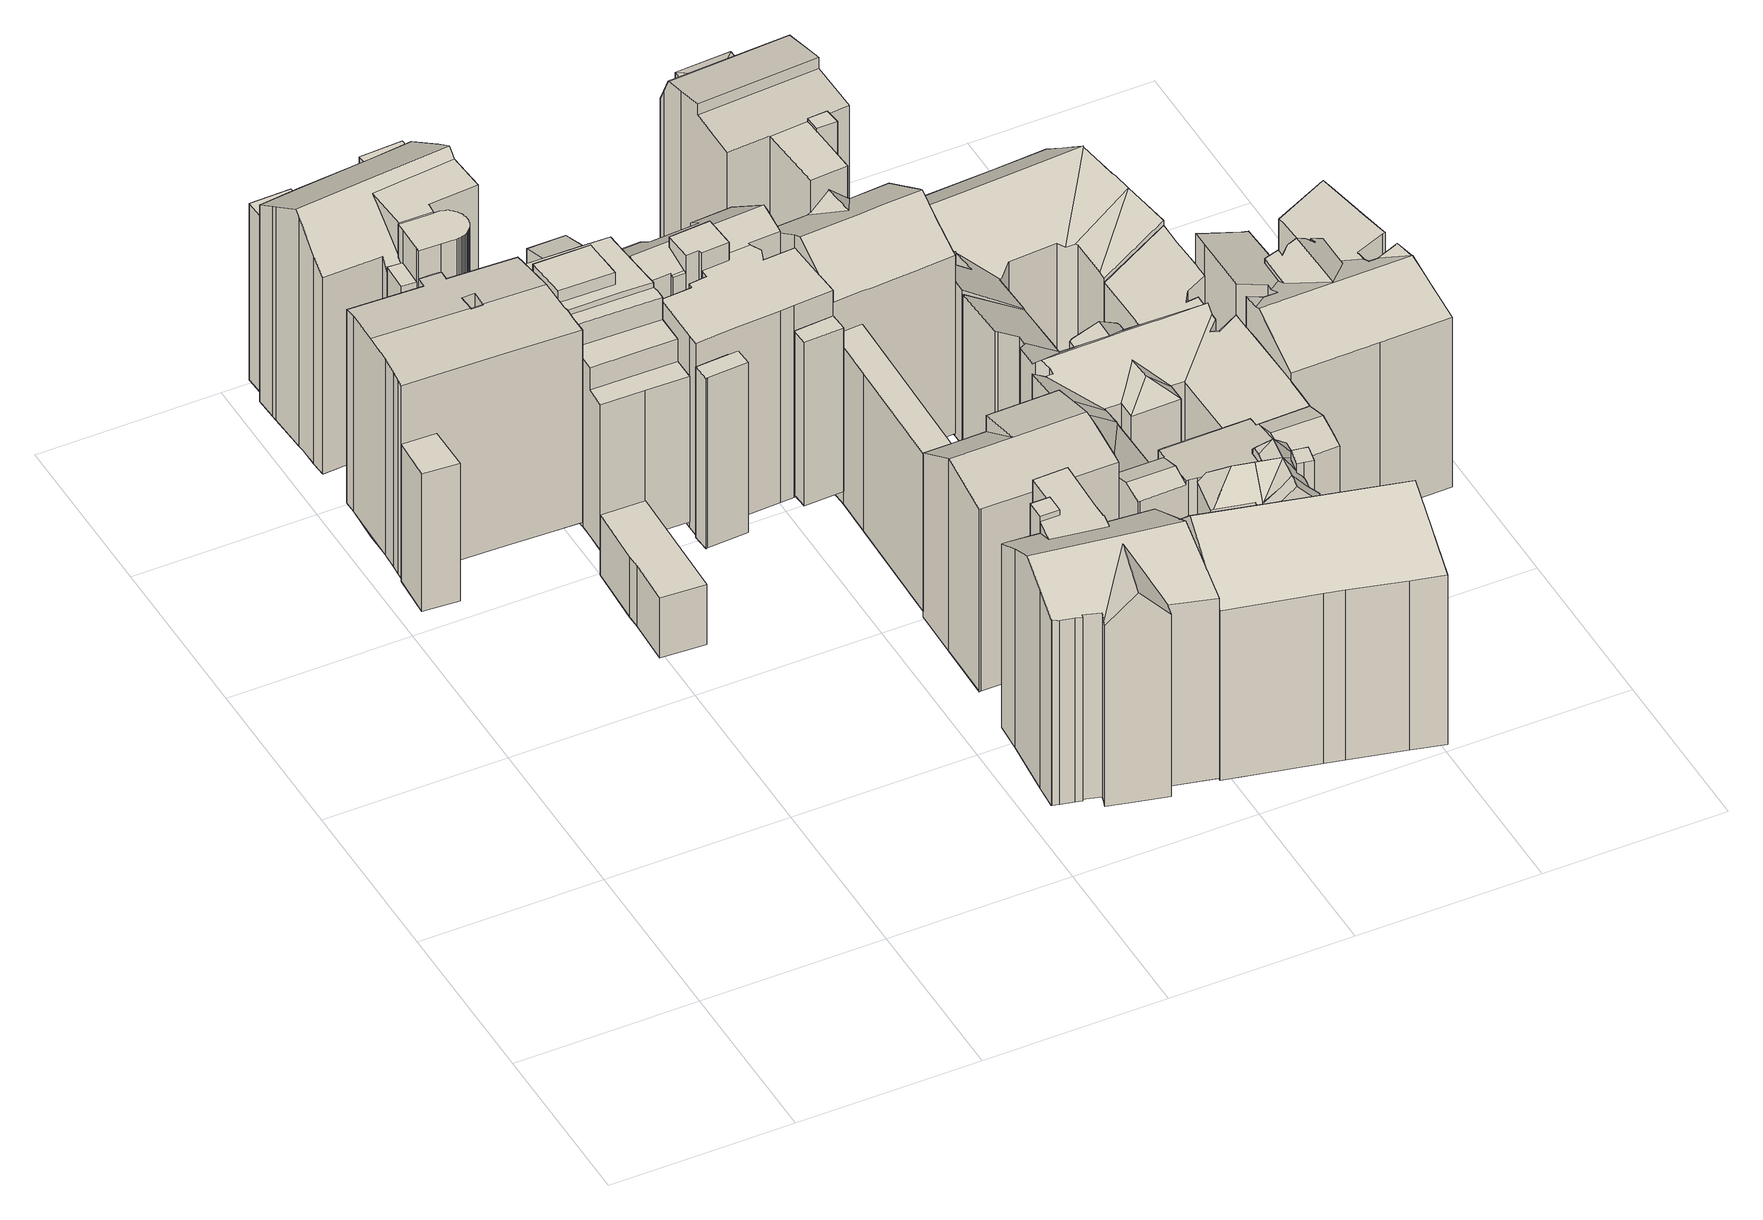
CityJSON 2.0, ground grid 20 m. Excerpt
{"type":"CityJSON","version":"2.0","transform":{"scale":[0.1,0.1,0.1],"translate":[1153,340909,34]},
"CityObjects":{
"building1":{"type":"Building","children":["building1-1","building1-2","building1-3","building1-4","building1-5","building1-6","building1-7"]},
"building1-1":{"type":"BuildingPart","attributes":{"measuredHeight":24.85,"roofType":"SATTELDACH","HoeheDach":"63","NiedrigsteTraufeDesGebaeudes":"62","Blattnummer":"102081","HoeheGrund":"38"},"parents":["building1"],"geometry":[{"type":"Solid","lod":"2","boundaries":[[[[0,1,2,3]],[[3,2,4,5]],[[5,4,6,7]],[[8,9,10,11]],[[11,10,12,13]],[[13,12,14,15]],[[16,17,18,19]],[[19,18,20,21]],[[21,20,22,23]],[[24,25,26,27]],[[28,29,30,31]],[[32,33,34,35]],[[35,34,36,37]],[[37,36,38,39]],[[40,41,0,3,5,7,42,8,11,13,15,43,16,19,21,23,44,32,35,37,39],[27,45,28,31,46,24]],[[41,40,39,38,47,48,1,0]],[[29,28,45,27,26,49]],[[30,50,25,24,46,31]],[[33,32,44,23,22,51]],[[52,17,16,43,15,14]],[[6,53,9,8,42,7]],[[54,49,26,25,50,51,22,20,18,17,52,14,12,10,9,53]],[[48,47,38,36,34,33,51,50,30,29,49,54,53,6,4,2,1]]]]}]},
"building1-2":{"type":"BuildingPart","attributes":{"measuredHeight":29.36,"roofType":"SATTELDACH","HoeheDach":"67","NiedrigsteTraufeDesGebaeudes":"60","Blattnummer":"102081","HoeheGrund":"37"},"parents":["building1"],"geometry":[{"type":"Solid","lod":"2","boundaries":[[[[55,56,57,58,59,60,61,62,63,64]],[[65,66,67,68,69,70]],[[71,64,63,72]],[[72,63,62,73]],[[73,62,61,74]],[[74,61,60,75]],[[76,56,55,77]],[[77,55,64,71]],[[78,79,80,81]],[[81,80,82,83]],[[83,82,84,85]],[[86,68,67,87]],[[87,67,66,88]],[[89,65,70]],[[90,91,92,93]],[[87,88,94,78,81,83,85,95,90,93,96,97,98,76,77,71,72,73,74,75,99,100,101,102,86]],[[103,104,92,91,105,84,82,80,79,89,70,69,106,107,59,58,57]],[[107,106,101,100,99,75,60,59]],[[69,68,86,102,101,106]],[[96,93,92,104,103,97]],[[90,95,85,84,105,91]],[[94,88,66,65,89,79,78]],[[98,97,103,57,56,76]]]]}]},
"building1-3":{"type":"BuildingPart","attributes":{"measuredHeight":25.73,"roofType":"FLACHDACH","HoeheDach":"65","NiedrigsteTraufeDesGebaeudes":"65","Blattnummer":"102081","HoeheGrund":"40"},"parents":["building1"],"geometry":[{"type":"Solid","lod":"2","boundaries":[[[[108,109,110,111,112,113,114,115,116,117,118,119,120,121,122,123,124,125,126,127,128,129,130,131,132,133,134,135,136,137,138,139,140,141,142,143,144,145,146]],[[147,148,149,150,151,152,153,154,155,156,157,158,159,160,161,162,163,164,165,166,167,168,169,170,171,172,173,174,175,176,177,178,179,180,181,182,183,184,185]],[[185,184,109,108]],[[184,183,110,109]],[[183,182,111,110]],[[182,181,112,111]],[[181,180,113,112]],[[180,179,114,113]],[[179,178,115,114]],[[178,177,116,115]],[[177,176,117,116]],[[176,175,118,117]],[[175,174,119,118]],[[174,173,120,119]],[[173,172,121,120]],[[172,171,122,121]],[[171,170,123,122]],[[170,169,124,123]],[[169,168,125,124]],[[168,167,126,125]],[[167,166,127,126]],[[166,165,128,127]],[[165,164,129,128]],[[164,163,130,129]],[[163,162,131,130]],[[162,161,132,131]],[[161,160,133,132]],[[160,159,134,133]],[[159,158,135,134]],[[158,157,136,135]],[[157,156,137,136]],[[156,155,138,137]],[[155,154,139,138]],[[154,153,140,139]],[[153,152,141,140]],[[152,151,142,141]],[[151,150,143,142]],[[150,149,144,143]],[[149,148,145,144]],[[148,147,146,145]],[[147,185,108,146]]]]}]},
"building1-4":{"type":"BuildingPart","attributes":{"measuredHeight":17.33,"roofType":"FLACHDACH","HoeheDach":"55","NiedrigsteTraufeDesGebaeudes":"55","Blattnummer":"102081","HoeheGrund":"37"},"parents":["building1"],"geometry":[{"type":"Solid","lod":"2","boundaries":[[[[186,187,188,189]],[[190,191,192,193]],[[193,192,187,186]],[[192,191,188,187]],[[191,190,189,188]],[[190,193,186,189]]]]}]},
"building1-5":{"type":"BuildingPart","attributes":{"measuredHeight":19.72,"roofType":"FLACHDACH","HoeheDach":"61","NiedrigsteTraufeDesGebaeudes":"61","Blattnummer":"102081","HoeheGrund":"41"},"parents":["building1"],"geometry":[{"type":"Solid","lod":"2","boundaries":[[[[194,195,196,197]],[[198,199,200,201]],[[201,200,195,194]],[[200,199,196,195]],[[199,198,197,196]],[[198,201,194,197]]]]}]},
"building1-6":{"type":"BuildingPart","attributes":{"measuredHeight":22.2,"roofType":"FLACHDACH","HoeheDach":"61","NiedrigsteTraufeDesGebaeudes":"61","Blattnummer":"102081","HoeheGrund":"38"},"parents":["building1"],"geometry":[{"type":"Solid","lod":"2","boundaries":[[[[202,203,204,205]],[[206,207,208,209]],[[209,208,203,202]],[[208,207,204,203]],[[207,206,205,204]],[[206,209,202,205]]]]}]},
"building1-7":{"type":"BuildingPart","attributes":{"measuredHeight":21.43,"roofType":"FLACHDACH","HoeheDach":"61","NiedrigsteTraufeDesGebaeudes":"61","Blattnummer":"102081","HoeheGrund":"40"},"parents":["building1"],"geometry":[{"type":"Solid","lod":"2","boundaries":[[[[108,146,210,211]],[[212,213,214,215]],[[215,214,146,108]],[[214,213,210,146]],[[213,212,211,210]],[[212,215,108,211]]]]}]},
"building2":{"type":"Building","children":["building2-1","building2-2","building2-3","building2-4","building2-5"]},
"building2-1":{"type":"BuildingPart","attributes":{"measuredHeight":6.98,"roofType":"FLACHDACH","HoeheDach":"45","NiedrigsteTraufeDesGebaeudes":"45","Blattnummer":"102081","HoeheGrund":"38"},"parents":["building2"],"geometry":[{"type":"Solid","lod":"2","boundaries":[[[[216,217,218,219,220]],[[221,222,223,224,225]],[[225,224,217,216]],[[224,223,218,217]],[[223,222,219,218]],[[222,221,220,219]],[[221,225,216,220]]]]}]},
"building2-2":{"type":"BuildingPart","attributes":{"measuredHeight":25.07,"roofType":"FLACHDACH","HoeheDach":"63","NiedrigsteTraufeDesGebaeudes":"62","Blattnummer":"102081","HoeheGrund":"38"},"parents":["building2"],"geometry":[{"type":"Solid","lod":"2","boundaries":[[[[226,227,228,229]],[[230,231,232,233]],[[234,235,236,237]],[[232,231,238,239,228,227]],[[240,241,235,234,242,243,244,245]],[[246,247,248,249,250,251,244,243,242,234,237]],[[226,229,252,253,230,233,254,255,236,235,241,240,245,256,257]],[[249,248,247,254,233,232,227,226,257,250]],[[246,237,236,255,254,247]],[[239,238,231,230,253,252,229,228]],[[256,245,244,251,250,257]]]]}]},
"building2-3":{"type":"BuildingPart","attributes":{"measuredHeight":23.9,"roofType":"FLACHDACH","HoeheDach":"61","NiedrigsteTraufeDesGebaeudes":"56","Blattnummer":"102081","HoeheGrund":"37"},"parents":["building2"],"geometry":[{"type":"Solid","lod":"2","boundaries":[[[[258,259,260,261]],[[262,263,264,258,261,265,266,267,268,269,270,271,272,273]],[[274,275,276,277,278,273,272,271,270,279]],[[280,281,282,259,258,264,263]],[[265,261,260,283,284,285,266]],[[285,284,274,279,286,287,288]],[[289,278,277,281,280]],[[260,259,282,276,275,283]],[[267,288,287,268]],[[268,287,286,269]],[[269,286,279,270]],[[275,274,284,283]],[[266,285,288,267]],[[273,278,289,262]],[[262,289,280,263]],[[277,276,282,281]]]]}]},
"building2-4":{"type":"BuildingPart","attributes":{"measuredHeight":7.53,"roofType":"FLACHDACH","HoeheDach":"42","NiedrigsteTraufeDesGebaeudes":"42","Blattnummer":"102081","HoeheGrund":"34"},"parents":["building2"],"geometry":[{"type":"Solid","lod":"2","boundaries":[[[[290,291,292,293,294,295]],[[296,297,298,299,300,301]],[[301,300,291,290]],[[300,299,292,291]],[[299,298,293,292]],[[298,297,294,293]],[[297,296,295,294]],[[296,301,290,295]]]]}]},
"building2-5":{"type":"BuildingPart","attributes":{"measuredHeight":22.87,"roofType":"PULTDACH","HoeheDach":"61","NiedrigsteTraufeDesGebaeudes":"58","Blattnummer":"102081","HoeheGrund":"38"},"parents":["building2"],"geometry":[{"type":"Solid","lod":"2","boundaries":[[[[302,303,304,305,306]],[[304,307,308,309]],[[310,311,312,313,314]],[[250,303,302,315]],[[315,302,306,316]],[[314,308,307,310]],[[304,309,305]],[[317,318,250,315,316,319,320,321,322,244]],[[306,305,309,308,314,313,321,320,319,316]],[[318,317,244,311,310,307,304,303,250]],[[244,322,321,313,312,311]]]]}]},
"building3":{"type":"Building","children":["building3-1","building3-2","building3-3","building3-4"]},
"building3-1":{"type":"BuildingPart","attributes":{"measuredHeight":20.63,"roofType":"FLACHDACH","HoeheDach":"58","NiedrigsteTraufeDesGebaeudes":"58","Blattnummer":"102081","HoeheGrund":"37"},"parents":["building3"],"geometry":[{"type":"Solid","lod":"2","boundaries":[[[[323,324,325,326]],[[327,328,329,330]],[[330,329,324,323]],[[329,328,325,324]],[[328,327,326,325]],[[327,330,323,326]]]]}]},
"building3-2":{"type":"BuildingPart","attributes":{"measuredHeight":25.28,"roofType":"FLACHDACH","HoeheDach":"63","NiedrigsteTraufeDesGebaeudes":"63","Blattnummer":"102081","HoeheGrund":"38"},"parents":["building3"],"geometry":[{"type":"Solid","lod":"2","boundaries":[[[[331,332,333,334,335,336]],[[337,338,339,340,341,342]],[[342,341,332,331]],[[341,340,333,332]],[[340,339,334,333]],[[339,338,335,334]],[[338,337,336,335]],[[337,342,331,336]]]]}]},
"building3-3":{"type":"BuildingPart","attributes":{"measuredHeight":21.42,"roofType":"FLACHDACH","HoeheDach":"58","NiedrigsteTraufeDesGebaeudes":"58","Blattnummer":"102081","HoeheGrund":"36"},"parents":["building3"],"geometry":[{"type":"Solid","lod":"2","boundaries":[[[[343,344,345,346,347]],[[348,349,350,351,352]],[[352,351,344,343]],[[351,350,345,344]],[[350,349,346,345]],[[349,348,347,346]],[[348,352,343,347]]]]}]},
"building3-4":{"type":"BuildingPart","attributes":{"measuredHeight":25.21,"roofType":"FLACHDACH","HoeheDach":"62","NiedrigsteTraufeDesGebaeudes":"57","Blattnummer":"102081","HoeheGrund":"37"},"parents":["building3"],"geometry":[{"type":"Solid","lod":"2","boundaries":[[[[353,354,355,356,357,358,359,360,361]],[[362,363,364,365,366,367,368,369,370,371,372,355,354]],[[373,374,375,376,377,378,379,380,381,369,368,382,383,384,385,386,387]],[[388,389,365,364]],[[390,361,360,391]],[[391,360,359,392]],[[392,359,358,393]],[[393,358,357,394]],[[394,357,356,395]],[[396,353,361,390]],[[397,371,370,398]],[[399,367,366,400]],[[401,363,362,402]],[[403,387,386,404]],[[404,386,385,405]],[[405,385,384,406]],[[406,384,383,407]],[[407,383,382,408]],[[409,381,380,410]],[[410,380,379,411]],[[411,379,378,412]],[[412,378,377,413]],[[413,377,376,414]],[[415,374,373,416]],[[416,373,387,403]],[[417,389,388,418]],[[413,414,419,415,416,403,404,405,406,407,408,420,399,400,421,417,418,422,401,402,423,396,390,391,392,393,394,395,424,425,397,398,426,409,410,411,412]],[[372,371,397,425,424,395,356,355]],[[415,419,414,376,375,374]],[[422,418,388,364,363,401]],[[365,389,417,421,400,366]],[[420,408,382,368,367,399]],[[369,381,409,426,398,370]],[[423,402,362,354,353,396]]]]}]},
"building4":{"type":"Building","children":["building4-1","building4-2","building4-3","building4-4","building4-5","building4-6","building4-7","building4-8"]},
"building4-1":{"type":"BuildingPart","attributes":{"measuredHeight":24.39,"roofType":"FLACHDACH","HoeheDach":"60","NiedrigsteTraufeDesGebaeudes":"60","Blattnummer":"102081","HoeheGrund":"35"},"parents":["building4"],"geometry":[{"type":"Solid","lod":"2","boundaries":[[[[427,428,429,430]],[[431,432,433,434]],[[434,433,428,427]],[[433,432,429,428]],[[432,431,430,429]],[[431,434,427,430]]]]}]},
"building4-2":{"type":"BuildingPart","attributes":{"measuredHeight":25.94,"roofType":"FLACHDACH","HoeheDach":"64","NiedrigsteTraufeDesGebaeudes":"64","Blattnummer":"102081","HoeheGrund":"38"},"parents":["building4"],"geometry":[{"type":"Solid","lod":"2","boundaries":[[[[435,436,437,438]],[[439,440,441,442]],[[442,441,436,435]],[[441,440,437,436]],[[440,439,438,437]],[[439,442,435,438]]]]}]},
"building4-3":{"type":"BuildingPart","attributes":{"measuredHeight":26.65,"roofType":"SATTELDACH","HoeheDach":"61","NiedrigsteTraufeDesGebaeudes":"57","Blattnummer":"102081","HoeheGrund":"35"},"parents":["building4"],"geometry":[{"type":"Solid","lod":"2","boundaries":[[[[443,444,445,446,447,448,449,450,451,452,453,454,455,456,457,458,459]],[[456,455,460,461,462,463,464,465,466,467,468,469,457]],[[470,451,450,449,471]],[[464,463,472,473,474,475,476,477,478,479,465]],[[480,481,453,452,451,470]],[[482,459,458,483]],[[484,448,447,485]],[[485,447,446,486]],[[486,446,445,487]],[[487,445,444,488]],[[488,444,443,489]],[[489,443,459,482]],[[490,469,468,491]],[[491,468,467,492]],[[492,467,466,493]],[[494,461,460,495]],[[465,479,466]],[[493,466,479,478,496]],[[496,478,477,497]],[[497,477,476,498]],[[498,476,475,499]],[[499,475,474,500]],[[500,474,473,501]],[[462,472,463]],[[502,481,480,503]],[[495,504,505,506,502,503,507,508,509,484,485,486,487,488,489,482,483,510,490,491,492,493,496,497,498,499,500,501,511,494]],[[507,503,480,470,471,508]],[[473,472,462,461,494,511,501]],[[471,449,448,484,509,508]],[[506,505,454,453,481,502]],[[454,505,504,495,460,455]],[[458,457,469,490,510,483]]]]}]},
"building4-4":{"type":"BuildingPart","attributes":{"measuredHeight":27.73,"roofType":"PULTDACH","HoeheDach":"65","NiedrigsteTraufeDesGebaeudes":"61","Blattnummer":"102081","HoeheGrund":"38"},"parents":["building4"],"geometry":[{"type":"Solid","lod":"2","boundaries":[[[[512,513,514,515,516,517,518,519]],[[520,521,522,514,513]],[[523,524,525,526,527,528,529,530]],[[531,532,533,526,525]],[[534,519,518,535]],[[535,518,517,536]],[[536,517,516,537]],[[537,516,515,538]],[[539,512,519,534]],[[529,522,521,530]],[[540,528,527,541]],[[541,527,526,542]],[[543,524,523,544]],[[545,533,532,546]],[[546,532,531,547]],[[541,542,545,546,547,548,543,544,549,550,551,539,534,535,536,537,538,552,553,540]],[[548,547,531,525,524,543]],[[533,545,542,526]],[[549,544,523,530,521,520,550]],[[529,528,540,553,552,514,522]],[[551,550,520,513,512,539]],[[552,538,515,514]]]]}]},
"building4-5":{"type":"BuildingPart","attributes":{"measuredHeight":19.76,"roofType":"FLACHDACH","HoeheDach":"55","NiedrigsteTraufeDesGebaeudes":"55","Blattnummer":"102081","HoeheGrund":"35"},"parents":["building4"],"geometry":[{"type":"Solid","lod":"2","boundaries":[[[[554,555,556,557,558,559]],[[560,561,562,563,564,565]],[[565,564,555,554]],[[564,563,556,555]],[[563,562,557,556]],[[562,561,558,557]],[[561,560,559,558]],[[560,565,554,559]]]]}]},
"building4-6":{"type":"BuildingPart","attributes":{"measuredHeight":21.3,"roofType":"PULTDACH","HoeheDach":"61","NiedrigsteTraufeDesGebaeudes":"60","Blattnummer":"102081","HoeheGrund":"40"},"parents":["building4"],"geometry":[{"type":"Solid","lod":"2","boundaries":[[[[566,567,568]],[[569,566,568]],[[570,567,566]],[[571,568,567,572]],[[573,569,568,571]],[[572,567,570,574]],[[575,573,571,572,574]],[[573,575,574,570,566,569]]]]}]},
"building4-7":{"type":"BuildingPart","attributes":{"measuredHeight":24.35,"roofType":"PULTDACH","HoeheDach":"59","NiedrigsteTraufeDesGebaeudes":"55","Blattnummer":"102081","HoeheGrund":"35"},"parents":["building4"],"geometry":[{"type":"Solid","lod":"2","boundaries":[[[[576,577,578,579,580,581]],[[582,583,584,576]],[[499,585,586,498]],[[498,586,587,588]],[[588,587,589,590]],[[591,580,579,592]],[[592,579,578,593]],[[576,584,577]],[[594,595,596,597]],[[598,499,498,588,590,599,591,592,593,600,601,602,603,594,597]],[[604,595,594,603,602,601,583,582]],[[578,577,584,583,601,600,593]],[[499,598,597,596,605,585]],[[589,581,580,591,599,590]],[[587,586,585,605,596,595,604,582,576,581,589]]]]}]},
"building4-8":{"type":"BuildingPart","attributes":{"measuredHeight":26.09,"roofType":"SATTELDACH","HoeheDach":"63","NiedrigsteTraufeDesGebaeudes":"59","Blattnummer":"102081","HoeheGrund":"37"},"parents":["building4"],"geometry":[{"type":"Solid","lod":"2","boundaries":[[[[606,607,608,609]],[[606,610,611,607]],[[612,613,614,615]],[[615,614,616,617]],[[618,619,620,621]],[[622,623,624,625]],[[614,613,626,627,628,629,630,620,619,631,610,606,609,616]],[[632,633,634,635,636,637,624,623,630,629,628,627,626]],[[638,639,640,641,642,643,644,612,615,617,645,646,647,648,649,650,618,621,651,622,625]],[[643,642,641,640,639,638,625,624,637,636,635,634,633,632]],[[616,609,608,646,645,617]],[[611,610,631,619,618,650,649,648]],[[623,622,651,621,620,630]],[[608,607,611,648,647,646]],[[644,643,632,626,613,612]]]]}]},
"building5":{"type":"Building","children":["building5-1","building5-2","building5-3","building5-4","building5-5","building5-6"]},
"building5-1":{"type":"BuildingPart","attributes":{"measuredHeight":21.52,"roofType":"PULTDACH","HoeheDach":"56","NiedrigsteTraufeDesGebaeudes":"55","Blattnummer":"102081","HoeheGrund":"35"},"parents":["building5"],"geometry":[{"type":"Solid","lod":"2","boundaries":[[[[652,653,654,655,656,657]],[[658,659,660,661,654,653]],[[662,663,664,665,666]],[[667,668,669,670,671,672,664,663]],[[597,652,657,594]],[[673,659,658,674]],[[675,676,677,678]],[[678,677,679,680]],[[680,679,681,682]],[[682,681,683,684]],[[684,683,685,686]],[[667,687,668]],[[688,689,690,691]],[[660,692,661]],[[693,672,671,694]],[[694,671,670,695]],[[695,670,669,696]],[[695,696,697,698,699,700,701,688,691,702,673,674,703,597,594,704,675,678,680,682,684,686,705,706,707,693,694]],[[708,667,663,662]],[[672,693,707,706,665,664]],[[701,700,709,710,689,688]],[[700,699,698,711,712,709]],[[697,696,669,668,687,711,698]],[[685,666,665,706,705,686]],[[673,702,691,690,692,660,659]],[[703,674,658,653,652,597]],[[661,713,655,654]],[[657,656,676,675,704,594]],[[655,713,661,692,690,689,710,709,712,711,687,667,708,662,666,685,683,681,679,677,676,656]]]]}]},
"building5-2":{"type":"BuildingPart","attributes":{"measuredHeight":20.81,"roofType":"SATTELDACH","HoeheDach":"55","NiedrigsteTraufeDesGebaeudes":"51","Blattnummer":"102081","HoeheGrund":"35"},"parents":["building5"],"geometry":[{"type":"Solid","lod":"2","boundaries":[[[[714,715,716,717,718,719]],[[720,721,722,715,714]],[[723,724,722,721]],[[657,725,726,727,724,723]],[[728,729,730,731,732,733]],[[734,735,736]],[[737,738,739]],[[735,740,741,742]],[[734,740,735]],[[743,744,745,746]],[[747,748,749,750]],[[750,749,751,752]],[[753,719,718,754]],[[680,727,726,678]],[[678,726,725,675]],[[675,725,657,594]],[[755,733,732,756]],[[757,758,759,760]],[[761,762,763,764]],[[765,766,767,768]],[[768,767,769,770]],[[770,769,771,772]],[[773,774,775,776]],[[776,775,777,778]],[[778,777,779,780]],[[780,779,781,782]],[[783,784,785,786]],[[786,785,787,706]],[[706,787,788,686]],[[686,788,789,684]],[[684,789,790,682]],[[791,792,793,794,795,796,797,798,799,800,801,802,803,804,805,806,807,808,809,729,728]],[[716,810,811,812,813,742,741,814,815,798,797,796,795,794,793,792,759,758,717]],[[816,730,729,809,817,818,819,746,745]],[[820,821,822,801,800,823,762,761]],[[815,774,773,824,825,826,772,771,799,798]],[[716,715,722,724,727,680,827,828,829,830,810]],[[686,684,682,831,832,833,834,835,836,837,838,839,830,829,828,827,680,678,675,594,840,841,601,842,753,754,843,757,760,844,845,846,755,756,847,747,750,752,848,743,746,819,818,817,849,850,851,852,853,854,855,856,857,858,822,821,820,761,764,859,860,861,862,765,768,770,772,826,825,824,773,776,778,780,782,863,864,865,783,786,706]],[[823,800,799,771,769,767,766,866,867,868,869,763,762]],[[870,790,789,788,787,785,784,871,872,873,781,779,777,775,774,815,814,874]],[[841,840,594,657,723,721,720,601]],[[809,808,807,850,849,817]],[[830,839,838,837,813,812,811,810]],[[851,850,807,806,875,852]],[[875,739,738,876,855,854,853,852]],[[836,736,813,837]],[[833,832,814,741]],[[869,868,867,861,860,859,764,763]],[[831,682,790,870,874,814,832]],[[871,784,783,865,864,872]],[[873,872,864,863,782,781]],[[866,766,765,862,861,867]],[[803,802,801,822,858,857]],[[740,734,835,834,833,741]],[[857,856,855,876,804,803]],[[836,835,734,736]],[[844,760,759,792,791,845]],[[846,845,791,728,733,755]],[[842,601,720,714,719,753]],[[718,717,758,757,843,754]],[[847,756,732,731,748,747]],[[848,752,751,877,744,743]],[[805,804,876,738,737]],[[736,735,742,813]],[[806,805,737,739,875]],[[877,751,749,748,731,730,816,745,744]]]]}]},
"building5-3":{"type":"BuildingPart","attributes":{"measuredHeight":27.94,"roofType":"SATTELDACH","HoeheDach":"62","NiedrigsteTraufeDesGebaeudes":"56","Blattnummer":"102081","HoeheGrund":"35"},"parents":["building5"],"geometry":[{"type":"Solid","lod":"2","boundaries":[[[[878,879,880,881,882,883,884]],[[885,886,887,888]],[[888,887,889,890]],[[890,889,891,892]],[[893,883,882,894]],[[894,882,881,895]],[[895,881,880,896]],[[896,880,879,897]],[[898,899,900,901]],[[902,885,888,890,892,898,901,903,904,893,894,895,896,897]],[[900,905,884,883,893,904,903,901]],[[892,891,899,898]],[[886,885,902,897,879,878]],[[891,889,887,886,878,884,905,900,899]]]]}]},
"building5-4":{"type":"BuildingPart","attributes":{"measuredHeight":23.72,"roofType":"WALMDACH","HoeheDach":"58","NiedrigsteTraufeDesGebaeudes":"56","Blattnummer":"102081","HoeheGrund":"35"},"parents":["building5"],"geometry":[{"type":"Solid","lod":"2","boundaries":[[[[906,907,908,909,910]],[[911,912,913,914,907,906]],[[907,914,915,908]],[[916,917,918,919,920,921]],[[922,914,913]],[[918,917,922,913]],[[922,923,915,914]],[[922,924,925,926,923]],[[924,927,925]],[[924,928,929,930,927]],[[931,932,933,917,916]],[[933,932,934,935,936,937,938,939,922,917]],[[940,941,942,924,922]],[[939,943,944,940,922]],[[942,945,928,924]],[[936,946,937]],[[921,920,913,912,947]],[[948,910,909,949]],[[920,919,913]],[[913,919,918]],[[950,930,929,951]],[[952,935,934,953]],[[954,944,943,955]],[[908,915,923,926,956,957,958,959,949,909]],[[954,960,961,962,963,964,951,929,928,945,942,941,940,944]],[[964,963,962,961,960,954,955,965,966,967,968,969,952,953,970,971,972,973,974,975,976,977,948,949,959,958,957,956,978,979,950,951]],[[973,972,971,931,916,921,947,974]],[[926,925,927,930,950,979,978,956]],[[952,969,968,946,936,935]],[[937,946,968,967,966,938]],[[966,965,955,943,939,938]],[[971,970,953,934,932,931]],[[947,912,911,976,975,974]],[[977,976,911,906,910,948]]]]}]},
"building5-5":{"type":"BuildingPart","attributes":{"measuredHeight":23.57,"roofType":"FLACHDACH","HoeheDach":"59","NiedrigsteTraufeDesGebaeudes":"59","Blattnummer":"102081","HoeheGrund":"35"},"parents":["building5"],"geometry":[{"type":"Solid","lod":"2","boundaries":[[[[980,981,982,983,984,985]],[[986,987,988,989,990,991]],[[991,990,981,980]],[[990,989,982,981]],[[989,988,983,982]],[[988,987,984,983]],[[987,986,985,984]],[[986,991,980,985]]]]}]},
"building5-6":{"type":"BuildingPart","attributes":{"measuredHeight":19.52,"roofType":"SATTELDACH","HoeheDach":"56","NiedrigsteTraufeDesGebaeudes":"51","Blattnummer":"102081","HoeheGrund":"37"},"parents":["building5"],"geometry":[{"type":"Solid","lod":"2","boundaries":[[[[992,993,994]],[[995,996,997,998,999,1000]],[[1001,1002,996,995]],[[1003,1004,996,1002]],[[1005,1006,1007,1008]],[[1009,1010,1006,1005]],[[1011,1012,1013,1014]],[[1015,1016,1017,1018]],[[1018,1017,1019,1020]],[[1020,1019,1021,1022]],[[1023,1024,1025,1026]],[[1027,998,997,1028]],[[1029,1004,1003,1030]],[[1031,1032,1033,1034,1001,995,1000,1035,1024,1023]],[[1030,1036,1034,1033,1032,1031,1023,1026,1037,1038,1015,1018,1020,1022,1039,1011,1014,1040,1041,1042,1043,1044,1045,1009,1005,1008,1046,1047,1048,1049,1050,1051,1027,1028,1052,1029]],[[1010,1053,1054,1055,1056,1057,1058,1059,1060,1061,1007,1006]],[[994,993,1062,1063,1064,1065,1025,1024,1035,1000,999,1056,1055,1054,1053]],[[1007,1061,1060,1059,1048,1047,1046,1008]],[[1045,1044,1043,992,994,1053,1010,1009]],[[1015,1038,1037,1026,1025,1065,1064,1066,1016]],[[999,998,1027,1051,1050,1057,1056]],[[996,1004,1029,1052,1028,997]],[[1036,1030,1003,1002,1001,1034]],[[1050,1049,1048,1059,1058,1057]],[[1039,1022,1021,1067,1012,1011]],[[1043,1042,1041,1062,993,992]],[[1040,1014,1013,1063,1062,1041]],[[1067,1021,1019,1017,1016,1066,1064,1063,1013,1012]]]]}]},
"building6":{"type":"Building","attributes":{"measuredHeight":24.38,"roofType":"SATTELDACH","HoeheDach":"60","NiedrigsteTraufeDesGebaeudes":"56","Blattnummer":"102081","HoeheGrund":"35"},"geometry":[{"type":"Solid","lod":"2","boundaries":[[[[1068,1069,1070]],[[1071,1072,1073,1074,1075,1076,1077,1078,1069,1068]],[[1079,1080,1081,1082,1083,1072,1071]],[[1084,1085,1086]],[[1087,1074,1073,1088,1089,1090,1091,1084,1086]],[[1088,1092,1089]],[[1073,1093,1094,1095,1096,1097,1092,1088]],[[1096,1095,1098]],[[1099,1100,1101,1102]],[[1103,1104,1105,1106]],[[1106,1105,1107,1108]],[[1108,1107,1109,1110]],[[1111,1082,1081,1112]],[[1112,1081,1080,1113]],[[1113,1080,1079,1114]],[[1115,1086,1085,1116]],[[1117,1091,1090,1118]],[[1119,1120,1121,1122]],[[1122,1121,1123,1124]],[[1124,1123,1125,1126]],[[1126,1125,1127,1128]],[[1128,1127,1129,1130]],[[1131,1098,1095,1132]],[[1133,1101,1100,1134]],[[1135,1136,1137,1138]],[[1139,1140,1141,1142,1097,1096,1098,1131,1143,1136,1135]],[[1113,1114,1144,1145,1146,1147,1148,1149,1103,1106,1108,1110,1150,1151,1152,1153,1154,1117,1118,1155,1156,1142,1141,1140,1139,1135,1138,1157,1119,1122,1124,1126,1128,1130,1158,1159,1160,1133,1134,1161,1162,1111,1112]],[[1091,1117,1154,1153,1152,1151,1163,1164,1116,1085,1084]],[[1145,1144,1114,1079,1071,1068,1070,1146]],[[1099,1083,1082,1111,1162,1161,1134,1100]],[[1165,1120,1119,1157,1138,1137]],[[1166,1102,1101,1133,1160,1159]],[[1159,1158,1130,1129,1167,1166]],[[1094,1093,1168,1132,1095]],[[1097,1142,1156,1092]],[[1075,1074,1087,1086,1115]],[[1090,1089,1092,1156,1155,1118]],[[1070,1069,1078,1148,1147,1146]],[[1149,1148,1078,1077,1104,1103]],[[1109,1169,1163,1151,1150,1110]],[[1143,1131,1132,1168,1170,1167,1129,1127,1125,1123,1121,1120,1165,1137,1136]],[[1072,1083,1099,1102,1166,1167,1170,1168,1093,1073]],[[1107,1105,1104,1077,1076,1075,1115,1116,1164,1163,1169,1109]]]]}]}
},
"vertices":[
[10,643,38],[10,643,280],[10,650,281],[10,650,38],[11,661,282],[11,661,38],[12,681,284],[12,681,38],[14,751,38],[14,751,283],[14,765,281],[14,765,38],[95,762,281],[95,762,38],[96,775,280],[96,775,38],[120,774,38],[120,774,280],[119,762,281],[119,762,38],[194,759,281],[194,759,38],[195,750,282],[195,750,38],[131,726,38],[131,726,285],[117,726,285],[117,726,38],[117,706,38],[117,706,287],[130,706,287],[130,706,38],[199,671,38],[199,671,283],[200,667,283],[200,667,38],[200,654,282],[200,654,38],[201,637,280],[201,637,38],[120,640,38],[47,642,38],[12,711,38],[112,775,38],[197,705,38],[117,707,38],[130,707,38],[120,640,280],[47,642,280],[117,707,287],[130,707,287],[197,705,287],[112,775,280],[12,711,287],[116,707,287],
[12,916,296],[12,910,300],[14,872,325],[94,880,325],[187,888,325],[186,910,311],[182,958,279],[136,953,279],[56,946,279],[11,941,279],[98,819,316],[134,818,316],[135,830,316],[190,834,316],[187,878,316],[95,869,316],[11,941,32],[56,946,32],[136,953,32],[182,958,32],[186,910,32],[12,910,32],[12,916,32],[97,819,32],[97,819,272],[97,810,265],[97,810,32],[81,811,266],[81,811,32],[82,823,277],[82,823,32],[190,834,32],[135,830,32],[134,818,32],[98,819,272],[16,819,32],[16,819,279],[15,836,293],[15,836,32],[98,819,32],[17,819,32],[15,858,32],[14,866,32],[14,872,32],[187,888,32],[187,882,32],[187,880,32],[187,878,32],[14,866,320],[15,858,312],[17,819,279],[187,880,318],[187,882,320],
[97,810,58],[97,819,58],[134,818,58],[139,818,58],[141,818,58],[143,817,58],[145,816,58],[147,816,58],[149,815,58],[150,813,58],[152,812,58],[153,811,58],[155,809,58],[156,807,58],[157,805,58],[158,803,58],[158,801,58],[159,799,58],[159,797,58],[159,795,58],[159,793,58],[158,791,58],[158,789,58],[157,787,58],[156,785,58],[155,783,58],[154,782,58],[152,780,58],[151,779,58],[149,777,58],[147,776,58],[145,775,58],[143,775,58],[141,774,58],[139,774,58],[137,774,58],[120,774,58],[96,775,58],[96,779,58],[96,779,315],[96,775,315],[120,774,315],[137,774,315],[139,774,315],[141,774,315],[143,775,315],[145,775,315],[147,776,315],[149,777,315],[151,779,315],[152,780,315],[154,782,315],[155,783,315],[156,785,315],[157,787,315],[158,789,315],[158,791,315],[159,793,315],[159,795,315],[159,797,315],[159,799,315],[158,801,315],[158,803,315],[157,805,315],[156,807,315],[155,809,315],[153,811,315],[152,812,315],[150,813,315],[149,815,315],[147,816,315],[145,816,315],[143,817,315],[141,818,315],[139,818,315],[134,818,315],[97,819,315],[97,810,315],
[47,642,34],[47,592,34],[7,595,34],[10,643,34],[10,643,207],[7,595,207],[47,592,207],[47,642,207],
[136,953,69],[134,973,69],[181,975,69],[182,958,69],[182,958,267],[181,975,267],[134,973,267],[136,953,267],
[11,941,44],[10,961,44],[55,962,44],[56,946,44],[56,946,266],[55,962,266],[10,961,266],[11,941,266],
[80,780,58],[81,811,58],[81,811,273],[80,780,273],[96,779,273],[97,810,273],
[285,791,44],[192,791,44],[190,834,44],[187,880,44],[278,885,44],[278,885,114],[187,880,114],[190,834,114],[192,791,114],[285,791,114],
[196,731,278],[196,731,293],[258,731,293],[258,731,278],[260,684,278],[260,684,293],[199,685,293],[199,685,278],[293,683,42],[293,683,278],[294,670,278],[294,670,42],[260,697,293],[258,721,293],[289,730,278],[293,684,278],[293,684,42],[289,730,42],[288,748,42],[288,748,278],[261,671,42],[199,671,42],[199,685,42],[196,731,42],[195,750,42],[257,749,42],[258,721,278],[260,697,278],[199,671,278],[261,671,278],[257,749,278],[195,750,278],
[201,637,33],[201,637,244],[200,654,244],[200,654,33],[248,597,33],[200,598,33],[201,622,33],[200,655,33],[200,667,33],[199,671,33],[294,670,33],[295,664,33],[295,656,33],[295,653,33],[295,621,33],[295,596,33],[295,653,272],[295,653,244],[295,621,244],[295,621,216],[295,596,216],[295,656,272],[200,598,216],[201,622,216],[201,622,244],[200,655,244],[200,655,272],[200,667,272],[295,664,272],[294,670,272],[199,671,272],[248,597,216],
[200,598,2],[248,597,2],[244,461,2],[195,464,2],[197,515,2],[197,530,2],[197,530,78],[197,515,78],[195,464,78],[244,461,78],[248,597,78],[200,598,78],
[194,759,263],[195,750,270],[223,749,270],[220,791,237],[192,791,237],[265,749,271],[262,791,257],[220,791,257],[265,749,270],[288,748,270],[286,776,250],[285,791,237],[262,791,237],[194,759,42],[192,791,42],[265,749,42],[223,749,42],[220,791,42],[262,791,42],[285,791,42],[286,776,42],
[404,590,29],[447,593,29],[448,573,29],[405,571,29],[405,571,235],[448,573,235],[447,593,235],[404,590,235],
[349,676,36],[348,681,36],[334,680,36],[332,711,36],[377,714,36],[379,678,36],[379,678,289],[377,714,289],[332,711,289],[334,680,289],[348,681,289],[349,676,289],
[295,584,23],[342,587,23],[343,567,23],[298,565,23],[296,564,23],[296,564,237],[298,565,237],[343,567,237],[342,587,237],[295,584,237],
[288,748,251],[291,714,278],[439,723,278],[436,784,230],[391,782,229],[392,763,244],[336,760,244],[335,778,230],[286,776,230],[293,683,268],[320,685,268],[320,683,267],[334,684,267],[332,711,276],[377,714,276],[378,687,267],[407,688,267],[406,690,268],[441,692,268],[440,716,276],[295,596,267],[295,584,267],[342,587,267],[389,589,267],[404,590,267],[447,593,267],[443,665,267],[408,663,267],[413,677,267],[379,678,267],[349,676,267],[349,666,267],[329,664,267],[329,658,267],[295,656,267],[320,679,267],[334,680,267],[286,776,26],[335,778,26],[336,760,26],[392,763,26],[391,782,26],[436,784,26],[288,748,26],[441,692,26],[406,690,26],[377,714,26],[332,711,26],[320,685,26],[293,683,26],[295,656,26],[329,658,26],[329,664,26],[349,666,26],[349,676,26],[379,678,26],[413,677,26],[408,663,26],[443,665,26],[447,593,26],[404,590,26],[389,589,26],[295,584,26],[295,596,26],[334,680,26],[320,679,26],[342,587,26],[378,687,26],[334,684,26],[320,683,26],[291,714,26],[439,723,26],[440,716,26],[407,688,26],
[499,241,12],[499,220,12],[478,220,12],[478,241,12],[478,241,256],[478,220,256],[499,220,256],[499,241,256],
[525,779,39],[524,796,39],[545,797,39],[547,779,39],[547,779,298],[545,797,298],[524,796,298],[525,779,298],
[428,97,239],[435,95,238],[450,92,237],[457,90,237],[457,92,238],[476,87,237],[474,80,233],[498,108,250],[524,137,268],[532,102,250],[539,72,234],[588,60,232],[590,134,272],[530,143,272],[432,158,272],[429,125,254],[427,98,239],[591,191,241],[591,201,236],[536,200,241],[533,183,250],[520,185,250],[473,193,250],[478,220,235],[440,221,237],[437,221,237],[435,190,255],[504,65,268],[472,73,233],[536,200,250],[535,200,250],[535,218,250],[537,278,250],[499,277,250],[499,241,250],[499,220,250],[478,220,250],[535,57,235],[538,72,235],[427,98,6],[429,125,6],[476,87,6],[457,92,6],[457,90,6],[450,92,6],[435,95,6],[428,97,6],[435,190,6],[437,221,6],[440,221,6],[478,220,6],[591,201,6],[591,191,6],[499,220,6],[499,241,6],[499,277,6],[537,278,6],[535,218,6],[535,200,6],[538,72,6],[535,57,6],[590,134,6],[588,60,6],[539,72,6],[504,65,6],[472,73,6],[474,80,6],[432,158,6],[536,200,6],
[428,910,283],[429,903,300],[563,910,300],[562,926,267],[560,925,267],[523,923,267],[463,920,267],[428,918,267],[430,878,306],[432,847,313],[566,855,313],[435,791,294],[482,794,294],[482,793,294],[524,796,294],[545,797,294],[570,799,294],[566,855,299],[432,847,299],[487,718,294],[528,721,294],[525,779,294],[428,918,36],[463,920,36],[523,923,36],[560,925,36],[562,926,36],[428,910,36],[570,799,36],[545,797,36],[524,796,36],[482,794,36],[435,791,36],[525,779,36],[528,721,36],[487,718,36],[482,793,36],[432,847,36],[430,878,36],[429,903,36],[563,910,36],[566,855,36],
[447,593,13],[479,595,13],[475,399,13],[444,399,13],[447,529,13],[448,573,13],[448,573,211],[447,529,211],[444,399,211],[475,399,211],[479,595,211],[447,593,211],
[493,921,269],[522,954,262],[461,951,262],[463,920,262],[523,923,262],[461,951,56],[522,954,56],[463,920,56],[523,923,56],[493,921,56],
[511,342,249],[512,400,212],[475,399,212],[444,399,212],[443,344,248],[443,342,249],[591,343,249],[591,401,232],[512,400,232],[537,278,235],[499,277,235],[444,277,235],[444,277,6],[442,277,235],[442,277,6],[443,344,6],[444,399,6],[475,399,6],[592,288,6],[592,288,237],[592,278,235],[592,278,6],[591,278,6],[443,342,6],[512,400,6],[591,401,6],[591,343,6],[592,323,6],[592,323,245],[591,278,235],
[510,683,274],[507,720,274],[487,718,254],[484,718,252],[530,721,252],[528,721,254],[443,665,28],[443,665,283],[441,692,266],[441,692,28],[440,716,252],[440,716,28],[574,724,28],[574,724,252],[578,668,286],[578,668,28],[579,639,28],[579,639,275],[582,601,252],[582,601,28],[443,654,289],[488,657,289],[511,658,289],[534,660,289],[578,662,289],[531,721,252],[447,593,252],[479,595,252],[491,595,252],[492,595,252],[515,597,252],[538,598,252],[538,598,28],[515,597,28],[492,595,28],[491,595,28],[479,595,28],[447,593,28],[443,654,28],[484,718,28],[487,718,28],[507,720,28],[528,721,28],[530,721,28],[531,721,28],[578,662,28],
[592,278,216],[592,263,221],[645,263,221],[645,287,213],[645,288,213],[592,288,213],[593,240,214],[595,240,214],[645,241,214],[645,253,218],[748,288,213],[748,265,221],[804,265,221],[803,291,213],[748,290,213],[748,254,218],[748,246,215],[752,245,215],[751,229,209],[804,230,209],[804,244,214],[595,240,6],[593,240,6],[646,288,6],[646,288,213],[646,301,212],[646,301,6],[653,301,212],[653,301,6],[739,302,212],[739,302,6],[745,302,212],[745,302,6],[745,290,213],[745,290,6],[748,246,219],[656,239,6],[656,239,220],[648,241,219],[648,241,6],[645,241,219],[804,244,6],[804,230,6],[751,229,6],[752,245,6],[748,246,6],[720,249,6],[718,227,6],[718,225,6],[712,226,6],[645,241,6],[592,263,6],[645,288,6],[748,290,6],[803,291,6],[804,265,6],[748,265,216],[718,225,221],[712,226,221],[720,249,218],[718,227,221],[645,263,216],
[591,420,212],[651,421,168],[651,422,168],[605,457,201],[593,456,209],[590,456,211],[591,401,212],[591,399,212],[652,400,169],[592,292,213],[652,399,168],[646,288,174],[646,301,173],[653,301,168],[602,478,202],[650,516,168],[650,517,169],[612,516,195],[612,514,195],[602,504,202],[722,402,169],[695,422,193],[668,401,169],[693,517,190],[717,527,171],[669,526,171],[722,422,169],[722,423,169],[694,449,193],[582,586,6],[582,586,215],[649,587,168],[649,587,6],[612,526,6],[612,526,195],[589,525,211],[589,525,6],[586,525,213],[586,525,6],[590,456,6],[593,456,6],[602,504,6],[612,514,6],[613,457,6],[613,457,201],[612,462,205],[612,462,6],[735,588,6],[735,588,168],[799,589,214],[799,589,6],[800,505,6],[800,505,214],[782,505,202],[782,505,6],[776,497,197],[776,497,6],[786,491,204],[786,491,6],[786,454,6],[786,454,204],[777,448,197],[777,448,6],[783,440,202],[783,440,6],[801,441,214],[801,441,6],[801,432,214],[801,432,6],[803,330,6],[803,330,214],[803,311,214],[803,311,6],[803,291,214],[745,290,173],[745,302,173],[739,302,168],[602,472,208],[606,468,212],[651,469,212],[667,469,212],[694,470,212],[721,470,212],[736,470,212],[786,471,212],[786,479,204],[736,518,168],[736,517,169],[735,517,169],[720,517,169],[720,518,168],[693,494,190],[666,517,168],[666,516,169],[651,516,169],[650,516,169],[651,422,169],[652,422,169],[667,422,169],[668,422,169],[737,423,169],[786,463,204],[650,527,169],[650,516,6],[650,517,6],[650,527,6],[736,528,6],[736,518,6],[736,517,6],[736,528,168],[786,463,6],[786,471,6],[786,479,6],[652,399,6],[652,400,6],[651,421,6],[651,422,6],[737,401,6],[737,423,6],[722,423,6],[722,422,6],[722,402,6],[668,401,6],[668,422,6],[667,422,6],[652,422,6],[592,292,6],[591,399,6],[591,420,6],[605,457,6],[606,468,6],[602,472,6],[602,478,6],[612,516,6],[586,526,6],[651,516,6],[666,516,6],[666,517,6],[666,526,6],[669,526,6],[717,527,6],[720,527,6],[720,518,6],[720,517,6],[735,517,6],[799,561,6],[800,529,6],[800,524,6],[800,519,6],[801,424,6],[801,420,6],[802,402,6],[800,519,214],[800,524,214],[800,529,214],[799,561,214],[737,401,168],[802,402,214],[801,420,214],[801,424,214],[737,423,168],[666,526,168],[720,527,168],[586,526,213],
[805,74,285],[806,121,239],[805,139,221],[747,153,221],[688,167,222],[591,191,221],[590,126,285],[805,6,5],[805,6,218],[769,15,218],[769,15,5],[708,30,219],[708,30,5],[687,35,219],[687,35,5],[591,191,5],[688,167,5],[747,153,5],[805,139,5],[806,121,5],[588,58,5],[588,58,218],[588,60,220],[588,60,5],[805,74,5],[588,72,5],[590,126,5],[588,72,231],
[650,194,217],[680,214,245],[665,237,225],[656,239,216],[648,195,216],[691,185,217],[691,183,215],[697,182,215],[702,209,245],[705,228,225],[722,159,245],[725,175,245],[714,177,233],[697,182,216],[695,172,215],[694,166,215],[729,203,245],[714,226,225],[733,231,245],[719,234,229],[718,225,229],[720,245,228],[752,240,226],[752,245,217],[720,249,223],[747,153,218],[751,169,217],[738,172,230],[752,170,216],[741,172,227],[743,182,227],[740,186,231],[736,187,235],[737,191,235],[749,218,225],[750,219,225],[750,227,226],[740,207,234],[748,206,225],[751,229,226],[743,186,227],[688,167,215],[648,195,8],[656,239,8],[720,249,8],[752,245,8],[741,172,8],[752,170,8],[748,206,8],[740,207,8],[718,225,8],[714,226,8],[705,228,8],[665,237,8],[749,218,8],[750,219,8],[750,227,8],[751,229,8],[752,240,8],[737,191,8],[736,187,8],[740,186,8],[743,186,8],[743,182,8],[751,169,8],[747,153,8],[722,159,8],[694,166,8],[688,167,8],[691,183,8],[691,185,8],[650,194,8],[719,234,8],[720,245,8],
[743,186,10],[736,187,10],[740,207,10],[748,206,10],[757,204,10],[753,184,10],[753,184,246],[757,204,246],[748,206,246],[740,207,246],[736,187,246],[743,186,246],
[578,668,220],[617,670,190],[575,707,220],[732,644,174],[791,647,220],[788,669,220],[787,672,220],[780,720,220],[725,649,169],[734,642,175],[735,597,174],[735,588,173],[799,589,220],[572,770,25],[572,770,173],[574,770,173],[574,770,25],[574,724,25],[574,724,208],[579,639,25],[579,639,220],[620,641,189],[620,641,25],[648,637,25],[648,637,168],[649,587,169],[649,587,25],[582,586,220],[582,586,25],[582,601,220],[582,601,25],[718,654,25],[718,654,173],[665,651,173],[665,651,25],[787,672,25],[788,669,25],[799,589,25],[735,588,25],[720,653,25],[725,649,25],[732,644,25],[734,642,25],[720,653,172],[735,597,25],[652,640,25],[651,639,25],[580,635,25],[618,669,25],[618,670,25],[617,670,25],[578,668,25],[575,707,25],[575,708,25],[644,774,25],[713,778,25],[772,782,25],[776,754,25],[778,739,25],[780,720,25],[791,647,25],[575,708,221],[647,712,221],[716,716,221],[780,720,221],[778,739,206],[776,754,194],[772,782,173],[713,778,173],[644,774,173],[618,670,190],[618,669,189],[651,639,165],[652,640,165],[651,639,166],[580,635,220],
[802,402,253],[820,420,245],[801,420,253],[802,396,256],[885,397,256],[883,399,255],[851,438,236],[851,450,230],[846,445,233],[835,434,238],[835,420,245],[803,330,225],[899,331,225],[977,332,225],[972,367,241],[968,398,256],[864,476,244],[864,479,236],[851,479,236],[851,450,236],[882,472,255],[874,473,250],[872,473,249],[864,467,244],[892,474,249],[914,439,236],[914,448,236],[914,480,236],[899,476,245],[900,469,245],[899,480,236],[968,399,255],[964,422,254],[962,422,253],[943,421,245],[835,441,12],[835,441,238],[801,441,253],[801,441,12],[800,505,253],[800,505,12],[800,524,253],[800,524,12],[972,367,12],[977,332,12],[899,331,12],[803,330,12],[851,479,230],[864,479,225],[864,467,12],[872,473,12],[955,487,12],[955,487,251],[955,486,251],[955,486,12],[961,446,253],[961,446,12],[962,443,253],[962,443,12],[959,443,252],[959,443,12],[932,442,240],[932,442,12],[899,480,225],[914,480,232],[962,422,12],[964,422,12],[896,537,12],[896,537,224],[947,544,247],[947,544,12],[897,530,12],[899,480,12],[899,476,12],[900,469,12],[897,530,224],[802,396,12],[802,402,12],[801,420,12],[820,420,12],[835,420,12],[835,434,12],[853,531,12],[861,532,12],[861,531,12],[864,479,12],[864,476,12],[874,473,12],[892,474,12],[949,530,12],[933,431,12],[933,421,12],[943,421,12],[968,399,12],[968,398,12],[861,532,226],[861,531,226],[949,530,248],[933,421,245],[933,431,240],[914,448,232],[853,531,229],[919,444,234]
]}
